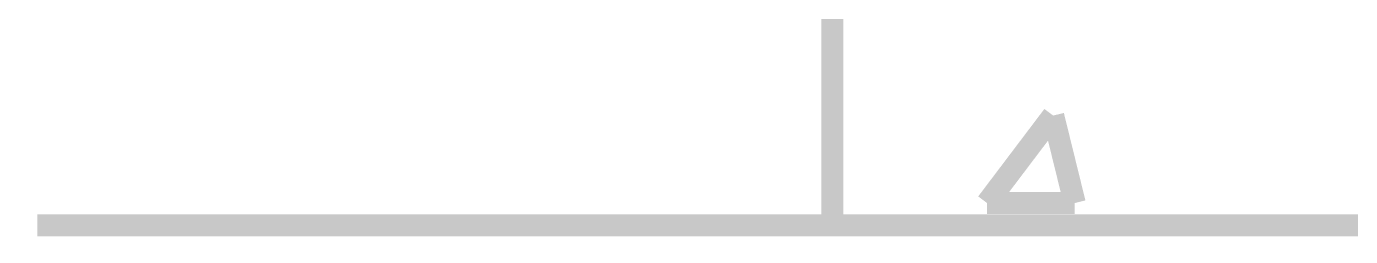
# Model space of a CAD drawing. Header units: metres. Extents: x 3290 to 4536, y 1562 to 1983.
# Drawn here: x 4017.21 to 4018.586, y 1673.262 to 1673.48 of the extents above; entities that cross this region are included whole.
import ezdxf

# ---------------------------------------------------------------- set-up
doc = ezdxf.new("R2010")
doc.units = ezdxf.units.M
doc.layers.add('C00-00-00-BLACK', color=7, linetype='Continuous')

msp = doc.modelspace()

# ---------------------------------------------------------------- linework, layer by layer
at = {"layer": 'C00-00-00-BLACK', "const_width": 0.0229}
for points in [[(4018.0474, 1673.2733), (4018.0474, 1679.3334)], [(4018.2084, 1673.2966), (4018.2772, 1673.3875)], [(4018.2996, 1673.2966), (4018.2772, 1673.3875)], [(4018.2084, 1673.2966), (4018.2996, 1673.2966)], [(4017.221, 1673.2733), (4019.195, 1673.2733)]]:
    msp.add_lwpolyline(points, dxfattribs=at)

doc.saveas('drawing.dxf')
